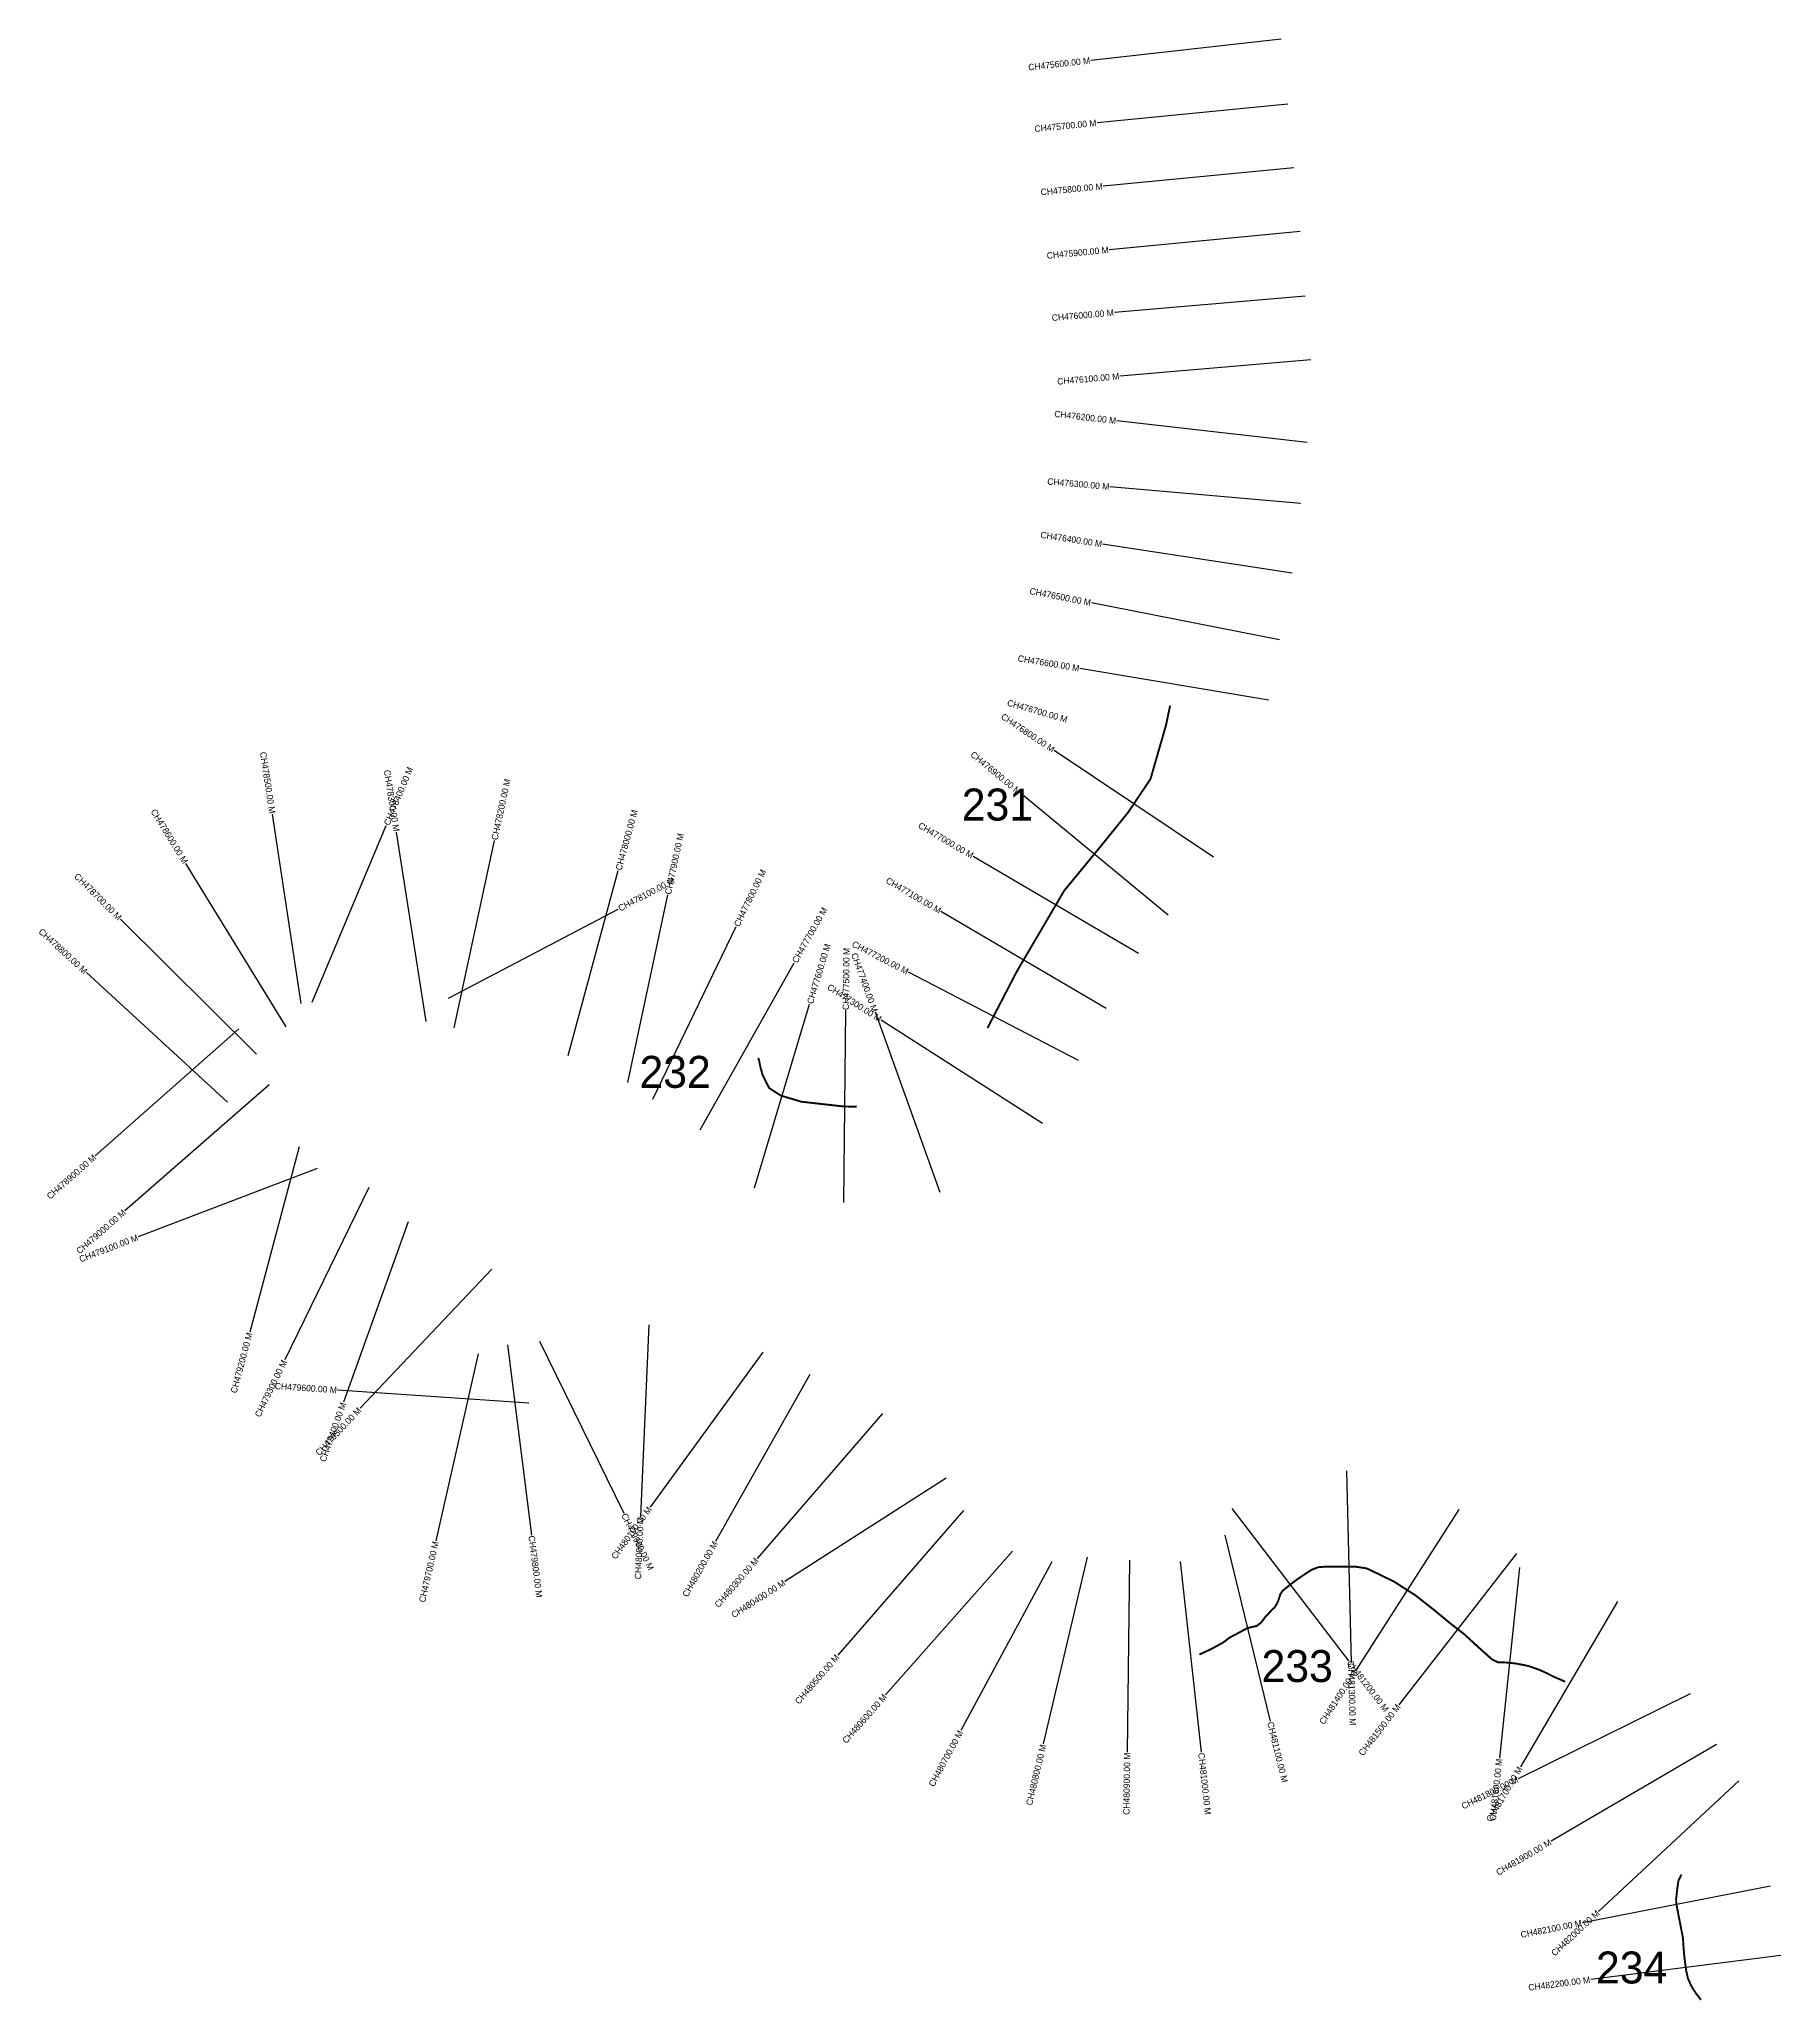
# Model space of a CAD drawing. Header units: feet. Extents: x 311691 to 317702, y 1901008 to 1905447.
# Drawn here: x 311691 to 314418, y 1901008 to 1904078 of the extents above; entities that cross this region are included whole.
import ezdxf
from ezdxf.enums import TextEntityAlignment as Align

# ---------------------------------------------------------------- set-up
doc = ezdxf.new("R2010")
doc.units = ezdxf.units.FT
doc.header["$MEASUREMENT"] = 0
for name, color, linetype in [('ARTIFICIALLY PROTECTED', 4, 'Continuous'), ('CS', 134, 'Continuous'), ('CSMark', 6, 'Continuous')]:
    doc.layers.add(name, color=color, linetype=linetype)

msp = doc.modelspace()

# ---------------------------------------------------------------- linework, layer by layer
at = {"layer": 'ARTIFICIALLY PROTECTED', "const_width": 3, "flags": 128}
for points in [[(313461.8, 1903034.9), (313455.3, 1903004), (313431.1, 1902920.1), (313396.1, 1902867.9), (313350.5, 1902811.5), (313295.9, 1902745.2), (313221.6, 1902618.5), (313175.8, 1902530.2)], [(312971.3, 1902407.3), (312951, 1902407.5), (312884.2, 1902415), (312852.6, 1902424.5), (312833.9, 1902436.4), (312824, 1902456.1), (312820.3, 1902469.3), (312818, 1902480.9), (312816.5, 1902483.5)], [(314262.1, 1901205.5), (314261.8, 1901204.3), (314257.8, 1901196.3), (314255.9, 1901183.5), (314254, 1901166.5), (314254.4, 1901159.2), (314261.4, 1901123.4), (314264.7, 1901106.5), (314265.5, 1901093.7), (314266.9, 1901077.1), (314269.7, 1901055.7), (314272.6, 1901042.6), (314278.5, 1901029.7), (314285.2, 1901019.4), (314293, 1901009.3)]]:
    msp.add_lwpolyline(points, dxfattribs=at)
at = {"layer": 'ARTIFICIALLY PROTECTED', "flags": 128}
msp.add_lwpolyline([(313507.6, 1901549.8, 3, 3, 0), (313508.8, 1901550.3, 3, 3, 0), (313515.7, 1901553.4, 3, 3, 0), (313528.9, 1901559.8, 3, 3, 0), (313544.8, 1901568.5, 3, 3, 0), (313554.7, 1901576.1, 3, 3, 0), (313582.6, 1901591, 3, 3, 0), (313597.5, 1901594.6, 3, 3, 0), (313603.9, 1901599.4, 3, 3, 0), (313611.8, 1901609.7, 3, 3, 0), (313621.4, 1901619.7, 3, 3, 0), (313625.9, 1901624, 3, 3, 0), (313630.8, 1901632.6, 3, 3, 0), (313634.3, 1901643.9, 3, 3, 0), (313638.3, 1901649.9, 3, 3, 0), (313647.3, 1901657.1, 3, 3, 0), (313660.6, 1901667.3, 3, 3, 0), (313674.7, 1901676.8, 3, 3, 0), (313683.7, 1901682.5, 3, 3, 0), (313693.6, 1901686.4, 3, 3, 0), (313706.7, 1901687.4, 3, 3, 0), (313722.2, 1901687.3, 3, 3, 0), (313740.4, 1901687.2, 3, 3, 0), (313751.3, 1901687.4, 3, 3, 0), (313769.5, 1901684.6, 3, 3, 0), (313783, 1901678.2, 3, 3, 0), (313812.6, 1901663.8, 3, 3, 0), (313845.9, 1901642.4, 3, 3, 0), (313874.7, 1901619.8, 3, 3, 0), (313899.7, 1901599.1, 3, 3, 0), (313922.1, 1901581.7, 3, 3, 0), (313952.2, 1901554.2, 3, 3, 0), (313966.2, 1901541.9, 3, 3, 0), (313975.3, 1901537.6, 3, 3, 0), (313987.7, 1901537.3, 3, 3, 0), (314003.2, 1901535.7, 3, 3, 0), (314014.5, 1901533.5, 3, 3, 0), (314024.4, 1901531.4, 3, 3, 0), (314040.4, 1901525.6, 3, 3, 0), (314051, 1901520.8, 3, 3, 0), (314063.3, 1901514.6, 3, 3, 0), (314077.2, 1901508.7, 3, 3, 0), (314080.2, 1901506.9, 0, 0, 0)], format="xyseb", dxfattribs=at)
at = {"layer": 'CS'}
for p, q in [((313635.7, 1904077.9), (313337.5, 1904044.8)), ((313645.9, 1903976.5), (313347.4, 1903947.2)), ((313655.7, 1903876.7), (313357.1, 1903848)), ((313665.2, 1903777.1), (313366.6, 1903748.5)), ((313673.4, 1903676), (313374.6, 1903650.2)), ((313682, 1903576.4), (313383.1, 1903550.6)), ((313676.3, 1903446.8), (313378.2, 1903480.7)), ((313666.4, 1903351.2), (313367.6, 1903377.4)), ((313652.8, 1903242.4), (313356.2, 1903287.7)), ((313632.9, 1903138), (313338.5, 1903195.7)), ((313616.5, 1903043.7), (313320.6, 1903093)), ((313529.6, 1902797.6), (313280.4, 1902964.6)), ((313459, 1902707.2), (313227.4, 1902897.9)), ((312101.3, 1902568.6), (312056.3, 1902865.3)), ((312118.7, 1902570.6), (312234.4, 1902847.4)), ((312296.9, 1902540.6), (312250.7, 1902837.1)), ((312341, 1902530.4), (312403.8, 1902823.8)), ((312077.8, 1902532.3), (311920.9, 1902788)), ((313412.3, 1902647.1), (313153.6, 1902798.9)), ((312519.2, 1902487.1), (312597.8, 1902776.7)), ((312332.1, 1902577.2), (312597.8, 1902716.4)), ((312612.7, 1902445.3), (312675.2, 1902738.7)), ((312031.2, 1902489.4), (311818.4, 1902700.8)), ((312651.7, 1902419.1), (312782.5, 1902689.1)), ((313361.7, 1902560.9), (313103, 1902712.7)), ((312725.8, 1902371.2), (312873.1, 1902632.5)), ((311986.1, 1902414.2), (311765, 1902617)), ((313318.5, 1902479.5), (313052.2, 1902617.6)), ((312810.9, 1902280.4), (312897.4, 1902567.6)), ((312950.8, 1902257.5), (312954, 1902557.5)), ((313102, 1902272.7), (313000.3, 1902554.9)), ((313262, 1902380.9), (313009.4, 1902542.8)), ((312003.7, 1902528.9), (311778.8, 1902330.4)), ((312051.4, 1902441.5), (311825.3, 1902244.2)), ((312098.2, 1902344.3), (312020.8, 1902054.4)), ((312126.3, 1902310.7), (311846.2, 1902203.3)), ((312207.1, 1902280.5), (312075.7, 1902010.8)), ((312268.8, 1902227.2), (312167.7, 1901944.7)), ((312399.7, 1902153.1), (312193.6, 1901935.1)), ((312474.4, 1902040.4), (312606.3, 1901771)), ((312645.6, 1902065.7), (312632.8, 1901766)), ((312378.3, 1902020.3), (312312.1, 1901727.7)), ((312424.5, 1902034.4), (312462, 1901736.8)), ((312824, 1902023.2), (312647.7, 1901780.4)), ((312897.9, 1901987.9), (312750.2, 1901726.7)), ((312457.6, 1901943.3), (312158.3, 1901963.5)), ((313011.7, 1901926.8), (312815.5, 1901699.8)), ((313111.3, 1901825.9), (312858.8, 1901663.9)), ((313738.2, 1901837.2), (313745.4, 1901537.3)), ((313138.1, 1901775.4), (312941.7, 1901548.7)), ((313558.7, 1901778.2), (313741.2, 1901540)), ((313914.1, 1901776.9), (313751.9, 1901524.5)), ((313547.3, 1901736.8), (313618.3, 1901445.3)), ((313215, 1901711.4), (313016.3, 1901486.6)), ((314003.9, 1901708.1), (313820.1, 1901471)), ((313276.8, 1901694.8), (313134.2, 1901430.8)), ((313332, 1901701.9), (313263.3, 1901409.9)), ((313398.4, 1901697.2), (313394.5, 1901397.2)), ((313477.7, 1901695.2), (313510.5, 1901396.9)), ((314008.8, 1901685.9), (313977.3, 1901387.6)), ((314162.4, 1901632.6), (314010.3, 1901374)), ((314275.9, 1901488), (314006.9, 1901355.2)), ((314317.2, 1901408.8), (314058.2, 1901257.4)), ((314352.1, 1901352.2), (314132.6, 1901147.7)), ((314401.7, 1901187.4), (314107.3, 1901129.9)), ((314417.9, 1901078.8), (314120.3, 1901040.9))]:
    msp.add_line(p, q, dxfattribs=at)

# ---------------------------------------------------------------- texts
at = {"char_height": 50, "attachment_point": 1}
for s, insert in [('231', (313135.6, 1902905.1)), ('232', (312631, 1902486.7)), ('233', (313605, 1901556.7)), ('234', (314128.6, 1901084.9))]:
    msp.add_mtext_dynamic_manual_height_columns(s, width=84.374, gutter_width=1, heights=[74.2], dxfattribs=dict(at, insert=insert))
at = {"layer": 'CSMark'}
for s, rotation, p in [('CH475600.00 M', 6.3433, (313336.5, 1904044.7)), ('CH475700.00 M', 5.5929, (313346.4, 1903947.1)), ('CH475800.00 M', 5.4763, (313356.1, 1903847.9)), ('CH475900.00 M', 5.4763, (313365.6, 1903748.4)), ('CH476000.00 M', 4.9292, (313373.6, 1903650.2)), ('CH476100.00 M', 4.9292, (313382.1, 1903550.5)), ('CH476200.00 M', 353.5064, (313377.3, 1903480.8)), ('CH476300.00 M', 354.9863, (313366.6, 1903377.5)), ('CH476400.00 M', 351.3157, (313355.2, 1903287.9)), ('CH476500.00 M', 348.9155, (313337.6, 1903195.9)), ('CH476600.00 M', 350.5329, (313319.6, 1903093.2)), ('CH476700.00 M', 343.9018, (313300.7, 1903012.9)), ('CH476800.00 M', 326.1612, (313279.5, 1902965.2)), ('CH478500.00 M', 278.6118, (312056.2, 1902866.2)), ('CH476900.00 M', 320.5318, (313226.6, 1902898.5)), ('CH478300.00 M', 278.8439, (312250.6, 1902838.1)), ('CH478600.00 M', 301.5387, (311920.4, 1902788.8)), ('CH477000.00 M', 329.601, (313152.7, 1902799.4)), ('CH478700.00 M', 315.1817, (311817.7, 1902701.5)), ('CH477100.00 M', 329.601, (313102.1, 1902713.2)), ('CH478800.00 M', 317.4726, (311764.3, 1902617.7)), ('CH477200.00 M', 332.5898, (313051.3, 1902618)), ('CH477400.00 M', 289.8232, (312999.9, 1902555.8)), ('CH477300.00 M', 327.3403, (313008.6, 1902543.3)), ('CH478900.00 M', 41.4385, (311778.1, 1902329.7)), ('CH479000.00 M', 41.1043, (311824.6, 1902243.6)), ('CH479100.00 M', 20.9879, (311845.3, 1902202.9)), ('CH479200.00 M', 75.0559, (312020.5, 1902053.4)), ('CH479300.00 M', 64.0257, (312075.2, 1902009.9)), ('CH479600.00 M', 356.1313, (312157.3, 1901963.6)), ('CH479500.00 M', 46.6263, (312192.9, 1901934.3)), ('CH479400.00 M', 70.3169, (312167.4, 1901943.8)), ('CH480100.00 M', 54.0239, (312647.1, 1901779.6)), ('CH480000.00 M', 87.5407, (312632.7, 1901765)), ('CH479700.00 M', 77.2512, (312311.9, 1901726.7)), ('CH480200.00 M', 60.5252, (312749.8, 1901725.9)), ('CH480300.00 M', 49.1636, (312814.9, 1901699.1)), ('CH480400.00 M', 32.685, (312858, 1901663.3)), ('CH480500.00 M', 49.1018, (312941, 1901547.9)), ('CH481400.00 M', 57.26, (313751.3, 1901523.7)), ('CH480600.00 M', 48.5248, (313015.7, 1901485.8)), ('CH481500.00 M', 52.212, (313819.5, 1901470.2)), ('CH480700.00 M', 61.6386, (313133.8, 1901429.9)), ('CH480800.00 M', 76.768, (313263.1, 1901408.9)), ('CH480900.00 M', 89.2502, (313394.5, 1901396.2)), ('CH481700.00 M', 59.5178, (314009.7, 1901373.2)), ('CH481600.00 M', 83.9638, (313977.1, 1901386.6)), ('CH481800.00 M', 26.2647, (314006, 1901354.8)), ('CH481900.00 M', 30.3159, (314057.4, 1901256.9)), ('CH482000.00 M', 42.9718, (314131.9, 1901147)), ('CH482100.00 M', 11.0513, (314106.3, 1901129.7)), ('CH482200.00 M', 7.2541, (314119.3, 1901040.8))]:
    msp.add_text(s, height=10, rotation=rotation, dxfattribs=at).set_placement(p, align=Align.MIDDLE_RIGHT)
for s, rotation, p in [('CH478400.00 M', 67.3075, (312234.8, 1902848.3)), ('CH478200.00 M', 77.922, (312404, 1902824.8)), ('CH478000.00 M', 74.8123, (312598.1, 1902777.6)), ('CH477900.00 M', 77.9748, (312675.4, 1902739.7)), ('CH477800.00 M', 64.1593, (312782.9, 1902690)), ('CH478100.00 M', 27.6573, (312598.7, 1902716.9)), ('CH477700.00 M', 60.5828, (312873.6, 1902633.3)), ('CH477600.00 M', 73.2517, (312897.7, 1902568.6)), ('CH477500.00 M', 89.3843, (312954, 1902558.5)), ('CH479900.00 M', 296.0885, (312606.7, 1901770.1)), ('CH479800.00 M', 277.1818, (312462.1, 1901735.8)), ('CH481200.00 M', 307.4685, (313741.8, 1901539.3)), ('CH481300.00 M', 271.3639, (313745.4, 1901536.3)), ('CH481100.00 M', 283.6762, (313618.5, 1901444.3)), ('CH481000.00 M', 276.2617, (313510.6, 1901395.9))]:
    msp.add_text(s, height=10, rotation=rotation, dxfattribs=at).set_placement(p, align=Align.MIDDLE_LEFT)

doc.saveas('drawing.dxf')
